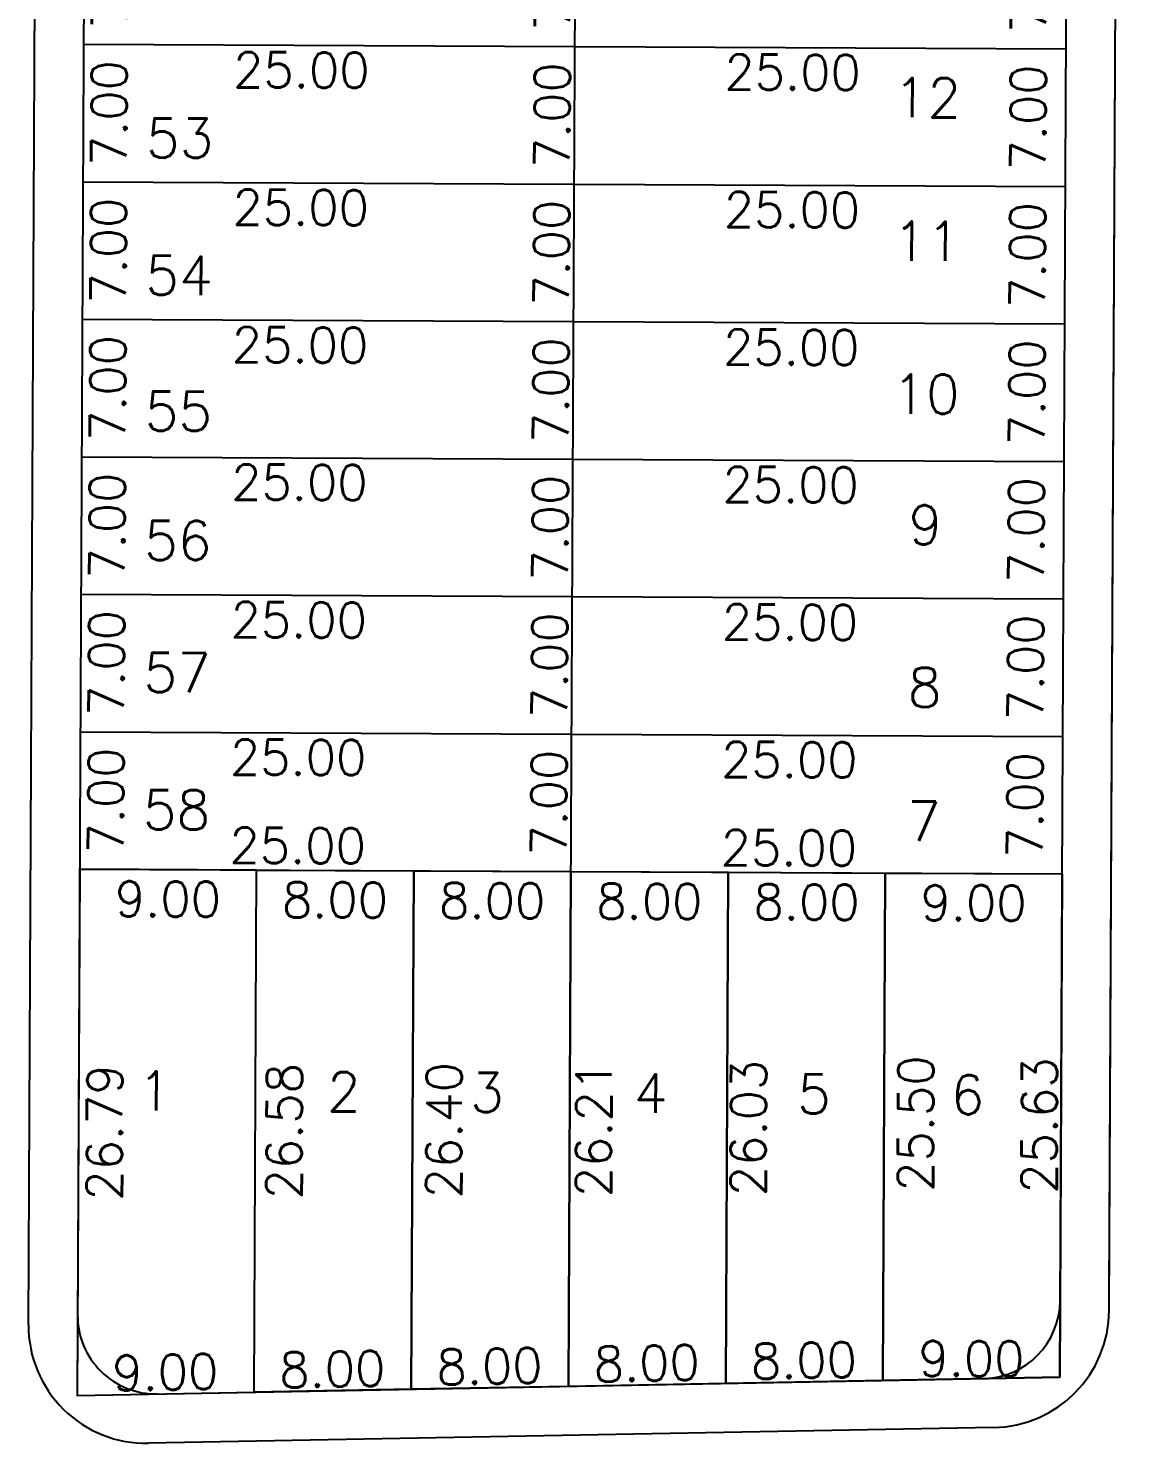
# Model space of a CAD drawing. Header units: millimetres. Extents: x -4430026 to 4783824, y 584 to 9593110.
# Drawn here: x 3050.2 to 3106, y 1707.1 to 1779.4 of the extents above; entities that cross this region are included whole.
import ezdxf
from ezdxf.enums import TextEntityAlignment as Align

# ---------------------------------------------------------------- set-up
doc = ezdxf.new("R2010")
doc.units = ezdxf.units.MM
for name, color, linetype in [('BOUNDARY LOTES', 2, 'Continuous'), ('BOUNDARY VERDES', 92, 'Continuous'), ('Calçada', 1, 'Continuous'), ('Cota', 8, 'Continuous'), ('COTAS', 8, 'Continuous'), ('curvas', 4, 'Continuous'), ('Lotes', 2, 'Continuous'), ('Numero de lotes', 5, 'Continuous'), ('QUADRA', 4, 'Continuous')]:
    doc.layers.add(name, color=color, linetype=linetype)
doc.styles.add('arcad1', font='romans.shx')
doc.styles.add('ROMANS', font='romans.shx')
doc.dimstyles.new('BOLA100', dxfattribs={"dimscale": 0, "dimtxt": 1.9, "dimasz": 0.18, "dimexe": 0.18, "dimexo": 0.063, "dimgap": 0, "dimtad": 1, "dimzin": 4, "dimdsep": 46, "dimtxsty": 'ROMANS', "dimcen": 0.09, "dimse1": 1, "dimse2": 1, "dimsd1": 1, "dimsd2": 1, "dimclrt": 256, "dimaunit": 1, "dimadec": 4, "dimazin": 0, "dimtfac": 1.2, "dimtix": 1, "dimtmove": 2, "dimatfit": 3, "dimfxl": 1, "dimtvp": 2, "dimtolj": 1, "dimtzin": 4, "dimarcsym": 0})
doc.dimstyles.get("Standard").update_dxf_attribs({"dimtxt": 0.18, "dimasz": 0.18, "dimexe": 0.18, "dimexo": 0.0625, "dimgap": 0.09, "dimtad": 0, "dimtih": 1, "dimtoh": 1, "dimdec": 4, "dimzin": 0, "dimdsep": 46, "dimtxsty": 'Standard', "dimcen": 0.09, "dimadec": 0, "dimazin": 0, "dimtfac": 1, "dimtdec": 4, "dimtofl": 0, "dimtmove": 0, "dimatfit": 3, "dimfxl": 1, "dimtolj": 1, "dimtzin": 0, "dimarcsym": 0})

# ---------------------------------------------------------------- blocks, each defined once
blk = doc.blocks.new('*D14373')
at = {"layer": 'DEFPOINTS', "color": 0, "linetype": 'ByBlock'}
for p in [(3604.912, 1990.48), (3526.384, 1988.213), (3530.475, 1981.234), (3075.494, 1975.213), (3524.484, 1587.125)]:
    blk.add_point(p, dxfattribs=at)
at = {"layer": 'COTAS', "linetype": 'ByBlock', "insert": (3531.365, 1983.353), "char_height": 1.9, "attachment_point": 5, "rotation": 45.6902, "style": 'ROMANS'}
blk.add_mtext('\\A1;91°55\'24"', dxfattribs=at)
blk = doc.blocks.new('*D13132')
at = {"layer": 'DEFPOINTS', "color": 0, "ltscale": 2.5}
for p in [(3093.713, 1710.919), (3102.713, 1710.877), (3102.7, 1708.069)]:
    blk.add_point(p, dxfattribs=at)
at = {"layer": 'COTAS', "color": 41, "ltscale": 2.5, "insert": (3098.217, 1711.69), "char_height": 1.8, "attachment_point": 5, "rotation": 359.72858, "style": 'ROMANS'}
blk.add_mtext('\\A1;9.00', dxfattribs=at)
blk = doc.blocks.new('*D8213')
at = {"layer": 'DEFPOINTS', "color": 0}
for p in [(3052.707, 1709.817), (3061.708, 1709.983), (3061.755, 1707.484)]:
    blk.add_point(p, dxfattribs=at)
at = {"layer": 'Cota', "color": 41, "insert": (3057.188, 1711), "char_height": 1.8, "attachment_point": 5, "rotation": 1.06117, "style": 'ROMANS'}
blk.add_mtext('\\A1;9.00', dxfattribs=at)
blk = doc.blocks.new('*D8214')
at = {"layer": 'DEFPOINTS', "color": 0}
for p in [(3061.708, 1709.983), (3069.709, 1710.132), (3069.755, 1707.632)]:
    blk.add_point(p, dxfattribs=at)
at = {"layer": 'Cota', "color": 41, "insert": (3065.688, 1711.157), "char_height": 1.8, "attachment_point": 5, "rotation": 1.06117, "style": 'ROMANS'}
blk.add_mtext('\\A1;8.00', dxfattribs=at)
blk = doc.blocks.new('*D8215')
at = {"layer": 'DEFPOINTS', "color": 0}
for p in [(3069.709, 1710.132), (3077.71, 1710.28), (3077.756, 1707.78)]:
    blk.add_point(p, dxfattribs=at)
at = {"layer": 'Cota', "color": 41, "insert": (3073.689, 1711.306), "char_height": 1.8, "attachment_point": 5, "rotation": 1.06117, "style": 'ROMANS'}
blk.add_mtext('\\A1;8.00', dxfattribs=at)
blk = doc.blocks.new('*D8216')
at = {"layer": 'DEFPOINTS', "color": 0}
for p in [(3077.71, 1710.28), (3085.711, 1710.428), (3085.757, 1707.928)]:
    blk.add_point(p, dxfattribs=at)
at = {"layer": 'Cota', "color": 41, "insert": (3081.69, 1711.454), "char_height": 1.8, "attachment_point": 5, "rotation": 1.06117, "style": 'ROMANS'}
blk.add_mtext('\\A1;8.00', dxfattribs=at)
blk = doc.blocks.new('*D8217')
at = {"layer": 'DEFPOINTS', "color": 0}
for p in [(3085.711, 1710.428), (3093.711, 1710.39), (3093.754, 1708.077)]:
    blk.add_point(p, dxfattribs=at)
at = {"layer": 'Cota', "color": 41, "insert": (3089.689, 1711.602), "char_height": 1.8, "attachment_point": 5, "rotation": 1.06117, "style": 'ROMANS'}
blk.add_mtext('\\A1;8.00', dxfattribs=at)
blk = doc.blocks.new('*D8371')
at = {"layer": 'DEFPOINTS', "color": 0}
for p in [(3052.834, 1736.61), (3057.76, 1736.587), (3052.707, 1709.817)]:
    blk.add_point(p, dxfattribs=at)
at = {"layer": 'Cota', "color": 41, "insert": (3054.097, 1723.207), "char_height": 1.8, "attachment_point": 5, "rotation": 89.72858, "style": 'ROMANS'}
blk.add_mtext('\\A1;26.79', dxfattribs=at)
blk = doc.blocks.new('*D8372')
at = {"layer": 'DEFPOINTS', "color": 0}
for p in [(3061.834, 1736.567), (3061.708, 1709.983), (3066.779, 1709.959)]:
    blk.add_point(p, dxfattribs=at)
at = {"layer": 'Cota', "color": 41, "insert": (3063.242, 1723.269), "char_height": 1.8, "attachment_point": 5, "rotation": 89.72858, "style": 'ROMANS'}
blk.add_mtext('\\A1;26.58', dxfattribs=at)
blk = doc.blocks.new('*D8373')
at = {"layer": 'DEFPOINTS', "color": 0}
for p in [(3069.834, 1736.53), (3075.034, 1736.505), (3069.709, 1710.132)]:
    blk.add_point(p, dxfattribs=at)
at = {"layer": 'Cota', "color": 41, "insert": (3071.371, 1723.323), "char_height": 1.8, "attachment_point": 5, "rotation": 89.72858, "style": 'ROMANS'}
blk.add_mtext('\\A1;26.40', dxfattribs=at)
blk = doc.blocks.new('*D8374')
at = {"layer": 'DEFPOINTS', "color": 0}
for p in [(3077.834, 1736.492), (3082.654, 1736.469), (3077.71, 1710.28)]:
    blk.add_point(p, dxfattribs=at)
at = {"layer": 'Cota', "color": 41, "insert": (3078.992, 1723.38), "char_height": 1.8, "attachment_point": 5, "rotation": 89.72858, "style": 'ROMANS'}
blk.add_mtext('\\A1;26.21', dxfattribs=at)
blk = doc.blocks.new('*D8375')
at = {"layer": 'DEFPOINTS', "color": 0}
for p in [(3085.834, 1736.454), (3090.529, 1736.432), (3085.711, 1710.428)]:
    blk.add_point(p, dxfattribs=at)
at = {"layer": 'Cota', "color": 41, "insert": (3086.867, 1723.436), "char_height": 1.8, "attachment_point": 5, "rotation": 89.72858, "style": 'ROMANS'}
blk.add_mtext('\\A1;26.03', dxfattribs=at)
blk = doc.blocks.new('*D8376')
at = {"layer": 'DEFPOINTS', "color": 0}
for p in [(3093.834, 1736.416), (3099.039, 1736.391), (3093.713, 1710.919)]:
    blk.add_point(p, dxfattribs=at)
at = {"layer": 'Cota', "color": 41, "insert": (3095.378, 1723.66), "char_height": 1.8, "attachment_point": 5, "rotation": 89.72858, "style": 'ROMANS'}
blk.add_mtext('\\A1;25.50', dxfattribs=at)
blk = doc.blocks.new('*D8377')
at = {"layer": 'DEFPOINTS', "color": 0}
for p in [(3102.834, 1736.373), (3105.334, 1736.361), (3102.712, 1710.743)]:
    blk.add_point(p, dxfattribs=at)
at = {"layer": 'Cota', "color": 41, "insert": (3101.673, 1723.563), "char_height": 1.8, "attachment_point": 5, "rotation": 89.72858, "style": 'ROMANS'}
blk.add_mtext('\\A1;25.63', dxfattribs=at)
blk = doc.blocks.new('*D8378')
at = {"layer": 'DEFPOINTS', "color": 0}
for p in [(3052.834, 1736.61), (3061.834, 1736.567), (3061.81, 1731.466)]:
    blk.add_point(p, dxfattribs=at)
at = {"layer": 'Cota', "color": 41, "insert": (3057.327, 1735.087), "char_height": 1.8, "attachment_point": 5, "rotation": 359.72858, "style": 'ROMANS'}
blk.add_mtext('\\A1;9.00', dxfattribs=at)
blk = doc.blocks.new('*D8379')
at = {"layer": 'DEFPOINTS', "color": 0}
for p in [(3061.834, 1736.567), (3069.834, 1736.53), (3069.81, 1731.428)]:
    blk.add_point(p, dxfattribs=at)
at = {"layer": 'Cota', "color": 41, "insert": (3065.827, 1735.047), "char_height": 1.8, "attachment_point": 5, "rotation": 359.72858, "style": 'ROMANS'}
blk.add_mtext('\\A1;8.00', dxfattribs=at)
blk = doc.blocks.new('*D8380')
at = {"layer": 'DEFPOINTS', "color": 0}
for p in [(3069.834, 1736.53), (3077.834, 1736.492), (3077.81, 1731.39)]:
    blk.add_point(p, dxfattribs=at)
at = {"layer": 'Cota', "color": 41, "insert": (3073.827, 1735.009), "char_height": 1.8, "attachment_point": 5, "rotation": 359.72858, "style": 'ROMANS'}
blk.add_mtext('\\A1;8.00', dxfattribs=at)
blk = doc.blocks.new('*D8381')
at = {"layer": 'DEFPOINTS', "color": 0}
for p in [(3077.834, 1736.492), (3085.834, 1736.454), (3085.81, 1731.352)]:
    blk.add_point(p, dxfattribs=at)
at = {"layer": 'Cota', "color": 41, "insert": (3081.827, 1734.971), "char_height": 1.8, "attachment_point": 5, "rotation": 359.72858, "style": 'ROMANS'}
blk.add_mtext('\\A1;8.00', dxfattribs=at)
blk = doc.blocks.new('*D8382')
at = {"layer": 'DEFPOINTS', "color": 0}
for p in [(3085.834, 1736.454), (3093.834, 1736.416), (3093.81, 1731.315)]:
    blk.add_point(p, dxfattribs=at)
at = {"layer": 'Cota', "color": 41, "insert": (3089.827, 1734.933), "char_height": 1.8, "attachment_point": 5, "rotation": 359.72858, "style": 'ROMANS'}
blk.add_mtext('\\A1;8.00', dxfattribs=at)
blk = doc.blocks.new('*D8383')
at = {"layer": 'DEFPOINTS', "color": 0}
for p in [(3093.834, 1736.416), (3102.834, 1736.373), (3102.81, 1731.272)]:
    blk.add_point(p, dxfattribs=at)
at = {"layer": 'Cota', "color": 41, "insert": (3098.327, 1734.893), "char_height": 1.8, "attachment_point": 5, "rotation": 359.72858, "style": 'ROMANS'}
blk.add_mtext('\\A1;9.00', dxfattribs=at)
blk = doc.blocks.new('*D8397')
at = {"layer": 'DEFPOINTS', "color": 0}
for p in [(3053.067, 1785.61), (3053.033, 1778.61), (3057.947, 1778.586)]:
    blk.add_point(p, dxfattribs=at)
at = {"layer": 'Cota', "color": 41, "insert": (3054.364, 1782.103), "char_height": 1.8, "attachment_point": 5, "rotation": 89.72858, "style": 'ROMANS'}
blk.add_mtext('\\A1;7.00', dxfattribs=at)
blk = doc.blocks.new('*D8398')
at = {"layer": 'DEFPOINTS', "color": 0}
for p in [(3053.033, 1778.61), (3053, 1771.61), (3057.914, 1771.586)]:
    blk.add_point(p, dxfattribs=at)
at = {"layer": 'Cota', "color": 41, "insert": (3054.331, 1775.103), "char_height": 1.8, "attachment_point": 5, "rotation": 89.72858, "style": 'ROMANS'}
blk.add_mtext('\\A1;7.00', dxfattribs=at)
blk = doc.blocks.new('*D8399')
at = {"layer": 'DEFPOINTS', "color": 0}
for p in [(3053, 1771.61), (3052.967, 1764.61), (3057.881, 1764.587)]:
    blk.add_point(p, dxfattribs=at)
at = {"layer": 'Cota', "color": 41, "insert": (3054.297, 1768.104), "char_height": 1.8, "attachment_point": 5, "rotation": 89.72858, "style": 'ROMANS'}
blk.add_mtext('\\A1;7.00', dxfattribs=at)
blk = doc.blocks.new('*D8400')
at = {"layer": 'DEFPOINTS', "color": 0}
for p in [(3052.967, 1764.61), (3052.934, 1757.61), (3057.848, 1757.587)]:
    blk.add_point(p, dxfattribs=at)
at = {"layer": 'Cota', "color": 41, "insert": (3054.264, 1761.104), "char_height": 1.8, "attachment_point": 5, "rotation": 89.72858, "style": 'ROMANS'}
blk.add_mtext('\\A1;7.00', dxfattribs=at)
blk = doc.blocks.new('*D8401')
at = {"layer": 'DEFPOINTS', "color": 0}
for p in [(3052.934, 1757.61), (3052.901, 1750.61), (3057.814, 1750.587)]:
    blk.add_point(p, dxfattribs=at)
at = {"layer": 'Cota', "color": 41, "insert": (3054.231, 1754.104), "char_height": 1.8, "attachment_point": 5, "rotation": 89.72858, "style": 'ROMANS'}
blk.add_mtext('\\A1;7.00', dxfattribs=at)
blk = doc.blocks.new('*D8402')
at = {"layer": 'DEFPOINTS', "color": 0}
for p in [(3052.901, 1750.61), (3052.868, 1743.61), (3057.781, 1743.587)]:
    blk.add_point(p, dxfattribs=at)
at = {"layer": 'Cota', "color": 41, "insert": (3054.198, 1747.104), "char_height": 1.8, "attachment_point": 5, "rotation": 89.72858, "style": 'ROMANS'}
blk.add_mtext('\\A1;7.00', dxfattribs=at)
blk = doc.blocks.new('*D8403')
at = {"layer": 'DEFPOINTS', "color": 0}
for p in [(3052.868, 1743.61), (3052.834, 1736.61), (3057.748, 1736.587)]:
    blk.add_point(p, dxfattribs=at)
at = {"layer": 'Cota', "color": 41, "insert": (3054.165, 1740.104), "char_height": 1.8, "attachment_point": 5, "rotation": 89.72858, "style": 'ROMANS'}
blk.add_mtext('\\A1;7.00', dxfattribs=at)
blk = doc.blocks.new('*D8404')
at = {"layer": 'DEFPOINTS', "color": 0}
for p in [(3077.867, 1743.492), (3080.33, 1743.48), (3077.834, 1736.492)]:
    blk.add_point(p, dxfattribs=at)
at = {"layer": 'Cota', "color": 41, "insert": (3076.713, 1739.997), "char_height": 1.8, "attachment_point": 5, "rotation": 89.72858, "style": 'ROMANS'}
blk.add_mtext('\\A1;7.00', dxfattribs=at)
blk = doc.blocks.new('*D8405')
at = {"layer": 'DEFPOINTS', "color": 0}
for p in [(3077.9, 1750.492), (3080.363, 1750.48), (3077.867, 1743.492)]:
    blk.add_point(p, dxfattribs=at)
at = {"layer": 'Cota', "color": 41, "insert": (3076.746, 1746.997), "char_height": 1.8, "attachment_point": 5, "rotation": 89.72858, "style": 'ROMANS'}
blk.add_mtext('\\A1;7.00', dxfattribs=at)
blk = doc.blocks.new('*D8406')
at = {"layer": 'DEFPOINTS', "color": 0}
for p in [(3077.934, 1757.491), (3080.396, 1757.48), (3077.9, 1750.492)]:
    blk.add_point(p, dxfattribs=at)
at = {"layer": 'Cota', "color": 41, "insert": (3076.78, 1753.997), "char_height": 1.8, "attachment_point": 5, "rotation": 89.72858, "style": 'ROMANS'}
blk.add_mtext('\\A1;7.00', dxfattribs=at)
blk = doc.blocks.new('*D8407')
at = {"layer": 'DEFPOINTS', "color": 0}
for p in [(3077.967, 1764.491), (3080.429, 1764.48), (3077.934, 1757.491)]:
    blk.add_point(p, dxfattribs=at)
at = {"layer": 'Cota', "color": 41, "insert": (3076.813, 1760.997), "char_height": 1.8, "attachment_point": 5, "rotation": 89.72858, "style": 'ROMANS'}
blk.add_mtext('\\A1;7.00', dxfattribs=at)
blk = doc.blocks.new('*D8408')
at = {"layer": 'DEFPOINTS', "color": 0}
for p in [(3078, 1771.491), (3080.462, 1771.48), (3077.967, 1764.491)]:
    blk.add_point(p, dxfattribs=at)
at = {"layer": 'Cota', "color": 41, "insert": (3076.846, 1767.997), "char_height": 1.8, "attachment_point": 5, "rotation": 89.72858, "style": 'ROMANS'}
blk.add_mtext('\\A1;7.00', dxfattribs=at)
blk = doc.blocks.new('*D8409')
at = {"layer": 'DEFPOINTS', "color": 0}
for p in [(3078.033, 1778.491), (3080.496, 1778.48), (3078, 1771.491)]:
    blk.add_point(p, dxfattribs=at)
at = {"layer": 'Cota', "color": 41, "insert": (3076.879, 1774.997), "char_height": 1.8, "attachment_point": 5, "rotation": 89.72858, "style": 'ROMANS'}
blk.add_mtext('\\A1;7.00', dxfattribs=at)
blk = doc.blocks.new('*D8410')
at = {"layer": 'DEFPOINTS', "color": 0}
for p in [(3078.066, 1785.491), (3080.529, 1785.479), (3078.033, 1778.491)]:
    blk.add_point(p, dxfattribs=at)
at = {"layer": 'Cota', "color": 41, "insert": (3076.912, 1781.997), "char_height": 1.8, "attachment_point": 5, "rotation": 89.72858, "style": 'ROMANS'}
blk.add_mtext('\\A1;7.00', dxfattribs=at)
blk = doc.blocks.new('*D8448')
at = {"layer": 'DEFPOINTS', "color": 0}
for p in [(3051.622, 1778.616), (3076.621, 1778.498), (3076.598, 1773.643)]:
    blk.add_point(p, dxfattribs=at)
at = {"layer": 'Cota', "color": 41, "insert": (3064.116, 1777.302), "char_height": 1.8, "attachment_point": 5, "rotation": 359.72858, "style": 'ROMANS'}
blk.add_mtext('\\A1;25.00', dxfattribs=at)
blk = doc.blocks.new('*D8449')
at = {"layer": 'DEFPOINTS', "color": 0}
for p in [(3076.621, 1778.498), (3101.621, 1778.379), (3101.598, 1773.525)]:
    blk.add_point(p, dxfattribs=at)
at = {"layer": 'Cota', "color": 41, "insert": (3089.115, 1777.184), "char_height": 1.8, "attachment_point": 5, "rotation": 359.72858, "style": 'ROMANS'}
blk.add_mtext('\\A1;25.00', dxfattribs=at)
blk = doc.blocks.new('*D8450')
at = {"layer": 'DEFPOINTS', "color": 0}
for p in [(3051.589, 1771.616), (3076.588, 1771.498), (3076.565, 1766.643)]:
    blk.add_point(p, dxfattribs=at)
at = {"layer": 'Cota', "color": 41, "insert": (3064.082, 1770.302), "char_height": 1.8, "attachment_point": 5, "rotation": 359.72858, "style": 'ROMANS'}
blk.add_mtext('\\A1;25.00', dxfattribs=at)
blk = doc.blocks.new('*D8451')
at = {"layer": 'DEFPOINTS', "color": 0}
for p in [(3076.588, 1771.498), (3101.588, 1771.38), (3101.565, 1766.525)]:
    blk.add_point(p, dxfattribs=at)
at = {"layer": 'Cota', "color": 41, "insert": (3089.082, 1770.184), "char_height": 1.8, "attachment_point": 5, "rotation": 359.72858, "style": 'ROMANS'}
blk.add_mtext('\\A1;25.00', dxfattribs=at)
blk = doc.blocks.new('*D8452')
at = {"layer": 'DEFPOINTS', "color": 0}
for p in [(3051.555, 1764.617), (3076.555, 1764.498), (3076.532, 1759.643)]:
    blk.add_point(p, dxfattribs=at)
at = {"layer": 'Cota', "color": 41, "insert": (3064.049, 1763.303), "char_height": 1.8, "attachment_point": 5, "rotation": 359.72858, "style": 'ROMANS'}
blk.add_mtext('\\A1;25.00', dxfattribs=at)
blk = doc.blocks.new('*D8453')
at = {"layer": 'DEFPOINTS', "color": 0}
for p in [(3076.555, 1764.498), (3101.555, 1764.38), (3101.532, 1759.525)]:
    blk.add_point(p, dxfattribs=at)
at = {"layer": 'Cota', "color": 41, "insert": (3089.049, 1763.184), "char_height": 1.8, "attachment_point": 5, "rotation": 359.72858, "style": 'ROMANS'}
blk.add_mtext('\\A1;25.00', dxfattribs=at)
blk = doc.blocks.new('*D8454')
at = {"layer": 'DEFPOINTS', "color": 0}
for p in [(3051.522, 1757.617), (3076.522, 1757.498), (3076.499, 1752.643)]:
    blk.add_point(p, dxfattribs=at)
at = {"layer": 'Cota', "color": 41, "insert": (3064.016, 1756.303), "char_height": 1.8, "attachment_point": 5, "rotation": 359.72858, "style": 'ROMANS'}
blk.add_mtext('\\A1;25.00', dxfattribs=at)
blk = doc.blocks.new('*D8455')
at = {"layer": 'DEFPOINTS', "color": 0}
for p in [(3076.522, 1757.498), (3101.522, 1757.38), (3101.499, 1752.525)]:
    blk.add_point(p, dxfattribs=at)
at = {"layer": 'Cota', "color": 41, "insert": (3089.016, 1756.184), "char_height": 1.8, "attachment_point": 5, "rotation": 359.72858, "style": 'ROMANS'}
blk.add_mtext('\\A1;25.00', dxfattribs=at)
blk = doc.blocks.new('*D8456')
at = {"layer": 'DEFPOINTS', "color": 0}
for p in [(3051.489, 1750.617), (3076.489, 1750.498), (3076.466, 1745.644)]:
    blk.add_point(p, dxfattribs=at)
at = {"layer": 'Cota', "color": 41, "insert": (3063.983, 1749.303), "char_height": 1.8, "attachment_point": 5, "rotation": 359.72858, "style": 'ROMANS'}
blk.add_mtext('\\A1;25.00', dxfattribs=at)
blk = doc.blocks.new('*D8457')
at = {"layer": 'DEFPOINTS', "color": 0}
for p in [(3076.489, 1750.498), (3101.489, 1750.38), (3101.466, 1745.525)]:
    blk.add_point(p, dxfattribs=at)
at = {"layer": 'Cota', "color": 41, "insert": (3088.983, 1749.184), "char_height": 1.8, "attachment_point": 5, "rotation": 359.72858, "style": 'ROMANS'}
blk.add_mtext('\\A1;25.00', dxfattribs=at)
blk = doc.blocks.new('*D8458')
at = {"layer": 'DEFPOINTS', "color": 0}
for p in [(3051.456, 1743.617), (3076.456, 1743.498), (3076.433, 1738.644)]:
    blk.add_point(p, dxfattribs=at)
at = {"layer": 'Cota', "color": 41, "insert": (3063.95, 1742.303), "char_height": 1.8, "attachment_point": 5, "rotation": 359.72858, "style": 'ROMANS'}
blk.add_mtext('\\A1;25.00', dxfattribs=at)
blk = doc.blocks.new('*D8459')
at = {"layer": 'DEFPOINTS', "color": 0}
for p in [(3076.456, 1743.498), (3101.455, 1743.38), (3101.432, 1738.525)]:
    blk.add_point(p, dxfattribs=at)
at = {"layer": 'Cota', "color": 41, "insert": (3088.95, 1742.184), "char_height": 1.8, "attachment_point": 5, "rotation": 359.72858, "style": 'ROMANS'}
blk.add_mtext('\\A1;25.00', dxfattribs=at)
blk = doc.blocks.new('*D8460')
at = {"layer": 'DEFPOINTS', "color": 0}
for p in [(3051.435, 1739.128), (3076.434, 1739.01), (3076.411, 1734.155)]:
    blk.add_point(p, dxfattribs=at)
at = {"layer": 'Cota', "color": 41, "insert": (3063.929, 1737.814), "char_height": 1.8, "attachment_point": 5, "rotation": 359.72858, "style": 'ROMANS'}
blk.add_mtext('\\A1;25.00', dxfattribs=at)
blk = doc.blocks.new('*D8461')
at = {"layer": 'DEFPOINTS', "color": 0}
for p in [(3076.434, 1739.01), (3101.434, 1738.891), (3101.411, 1734.036)]:
    blk.add_point(p, dxfattribs=at)
at = {"layer": 'Cota', "color": 41, "insert": (3088.928, 1737.696), "char_height": 1.8, "attachment_point": 5, "rotation": 359.72858, "style": 'ROMANS'}
blk.add_mtext('\\A1;25.00', dxfattribs=at)
blk = doc.blocks.new('*D8462')
at = {"layer": 'DEFPOINTS', "color": 0}
for p in [(3101.509, 1743.38), (3104.555, 1743.365), (3101.475, 1736.38)]:
    blk.add_point(p, dxfattribs=at)
at = {"layer": 'Cota', "color": 41, "insert": (3100.939, 1739.882), "char_height": 1.8, "attachment_point": 5, "rotation": 89.72858, "style": 'ROMANS'}
blk.add_mtext('\\A1;7.00', dxfattribs=at)
blk = doc.blocks.new('*D8463')
at = {"layer": 'DEFPOINTS', "color": 0}
for p in [(3102.9, 1750.373), (3104.588, 1750.365), (3101.509, 1743.38)]:
    blk.add_point(p, dxfattribs=at)
at = {"layer": 'Cota', "color": 41, "insert": (3100.972, 1746.882), "char_height": 1.8, "attachment_point": 5, "rotation": 89.72858, "style": 'ROMANS'}
blk.add_mtext('\\A1;7.00', dxfattribs=at)
blk = doc.blocks.new('*D8464')
at = {"layer": 'DEFPOINTS', "color": 0}
for p in [(3102.933, 1757.373), (3104.621, 1757.365), (3102.9, 1750.373)]:
    blk.add_point(p, dxfattribs=at)
at = {"layer": 'Cota', "color": 41, "insert": (3101.005, 1753.882), "char_height": 1.8, "attachment_point": 5, "rotation": 89.72858, "style": 'ROMANS'}
blk.add_mtext('\\A1;7.00', dxfattribs=at)
blk = doc.blocks.new('*D8465')
at = {"layer": 'DEFPOINTS', "color": 0}
for p in [(3102.967, 1764.373), (3104.655, 1764.365), (3102.933, 1757.373)]:
    blk.add_point(p, dxfattribs=at)
at = {"layer": 'Cota', "color": 41, "insert": (3101.038, 1760.882), "char_height": 1.8, "attachment_point": 5, "rotation": 89.72858, "style": 'ROMANS'}
blk.add_mtext('\\A1;7.00', dxfattribs=at)
blk = doc.blocks.new('*D8466')
at = {"layer": 'DEFPOINTS', "color": 0}
for p in [(3103, 1771.373), (3104.688, 1771.365), (3102.967, 1764.373)]:
    blk.add_point(p, dxfattribs=at)
at = {"layer": 'Cota', "color": 41, "insert": (3101.071, 1767.882), "char_height": 1.8, "attachment_point": 5, "rotation": 89.72858, "style": 'ROMANS'}
blk.add_mtext('\\A1;7.00', dxfattribs=at)
blk = doc.blocks.new('*D8467')
at = {"layer": 'DEFPOINTS', "color": 0}
for p in [(3101.621, 1778.379), (3104.721, 1778.365), (3103, 1771.373)]:
    blk.add_point(p, dxfattribs=at)
at = {"layer": 'Cota', "color": 41, "insert": (3101.104, 1774.882), "char_height": 1.8, "attachment_point": 5, "rotation": 89.72858, "style": 'ROMANS'}
blk.add_mtext('\\A1;7.00', dxfattribs=at)
blk = doc.blocks.new('*D8468')
at = {"layer": 'DEFPOINTS', "color": 0}
for p in [(3103.066, 1785.373), (3104.754, 1785.365), (3101.621, 1778.379)]:
    blk.add_point(p, dxfattribs=at)
at = {"layer": 'Cota', "color": 41, "insert": (3101.138, 1781.882), "char_height": 1.8, "attachment_point": 5, "rotation": 89.72858, "style": 'ROMANS'}
blk.add_mtext('\\A1;7.00', dxfattribs=at)

msp = doc.modelspace()

# ---------------------------------------------------------------- hatches: boundary and pattern name
at = {"layer": 'BOUNDARY VERDES'}
h = msp.add_hatch(dxfattribs=at)
h.set_pattern_fill('GRASS', color=256, scale=3, angle=-0.27142, style=0)
h.set_pattern_definition([(89.7286, (3078.913, 1593.6197), (-2.1112475, 2.1313455), [0.5625, -3.68014]), (44.7286, (3078.913, 1593.6197), (-2.111248, 2.131346), [0.5625, -2.4375]), (134.7286, (3078.913, 1593.6197), (-2.131346, -2.111248), [0.5625, -2.4375])])
edge = h.paths.add_edge_path()
edge.add_line((3248.03, 1759.928), (3165.143, 1785.42))
edge.add_line((3165.143, 1785.42), (3159.727, 1817.911))
edge.add_line((3159.727, 1817.911), (3154.269, 1827.011))
edge.add_line((3154.269, 1827.011), (3130.852, 1862.88))
edge.add_line((3130.852, 1862.88), (3120.092, 1931.537))
edge.add_line((3120.092, 1931.537), (3103.391, 1958.759))
edge.add_line((3103.391, 1958.759), (3100.916, 1975.948))
edge.add_line((3100.916, 1975.948), (3080.721, 1975.364))
edge.add_line((3080.721, 1975.364), (3083.218, 1966.143))
edge.add_line((3083.218, 1966.143), (3084.648, 1962.276))
edge.add_line((3084.648, 1962.276), (3088.089, 1953.95))
edge.add_line((3088.089, 1953.95), (3094.136, 1939.652))
edge.add_line((3094.136, 1939.652), (3101.624, 1921.155))
edge.add_line((3101.624, 1921.155), (3108.945, 1901.056))
edge.add_line((3108.945, 1901.056), (3114.853, 1881.755))
edge.add_arc((3099.998, 1876.673), 15.7, -0.27142, 18.88315, ccw=False)
edge.add_line((3115.698, 1876.599), (3115.511, 1837.043))
edge.add_line((3115.511, 1837.043), (3226.032, 1710.203))
edge.add_line((3226.032, 1710.203), (3243.994, 1684.136))
edge.add_line((3243.994, 1684.136), (3289.81, 1592.621))
edge.add_line((3289.81, 1592.621), (3465.935, 1591.789))
edge.add_line((3465.935, 1591.789), (3402.048, 1629.417))
edge.add_line((3402.048, 1629.417), (3386.235, 1653.698))
edge.add_line((3386.235, 1653.698), (3301.389, 1732.111))
edge.add_line((3301.389, 1732.111), (3267.502, 1743.277))
edge.add_line((3267.502, 1743.277), (3248.03, 1759.928))

# ---------------------------------------------------------------- linework, layer by layer
at = {"layer": 'BOUNDARY LOTES', "elevation": 2.439}
for points in [[(3052.834, 1736.61), (3052.707, 1709.817), (3061.708, 1709.983), (3061.834, 1736.567), (3052.834, 1736.61)], [(3052.834, 1736.61), (3052.707, 1709.817), (3061.708, 1709.983), (3061.834, 1736.567), (3052.834, 1736.61)], [(3061.834, 1736.567), (3069.834, 1736.53), (3069.709, 1710.132), (3061.708, 1709.983), (3061.834, 1736.567)], [(3061.834, 1736.567), (3069.834, 1736.53), (3069.709, 1710.132), (3061.708, 1709.983), (3061.834, 1736.567)], [(3069.709, 1710.132), (3069.834, 1736.53), (3077.834, 1736.492), (3077.71, 1710.28), (3069.709, 1710.132)], [(3069.709, 1710.132), (3069.834, 1736.53), (3077.834, 1736.492), (3077.71, 1710.28), (3069.709, 1710.132)], [(3077.71, 1710.28), (3077.834, 1736.492), (3085.834, 1736.454), (3085.711, 1710.428), (3077.71, 1710.28)], [(3077.71, 1710.28), (3077.834, 1736.492), (3085.834, 1736.454), (3085.711, 1710.428), (3077.71, 1710.28)], [(3085.711, 1710.428), (3085.834, 1736.454), (3093.834, 1736.416), (3093.712, 1710.576), (3085.711, 1710.428)], [(3085.711, 1710.428), (3085.834, 1736.454), (3093.834, 1736.416), (3093.712, 1710.576), (3085.711, 1710.428)], [(3093.712, 1710.576), (3093.834, 1736.416), (3102.834, 1736.373), (3102.712, 1710.743), (3093.712, 1710.576)], [(3093.712, 1710.576), (3093.834, 1736.416), (3102.834, 1736.373), (3102.712, 1710.743), (3093.712, 1710.576)]]:
    msp.add_lwpolyline(points, dxfattribs=at)
at = {"layer": 'Calçada'}
for p, q in [((3050.224, 1713.411, 2.439), (3051.379, 1957.02, 2.439)), ((3105.232, 1714.951, 2.439), (3105.998, 1876.645, 2.439)), ((3105.229, 1714.151, 2.439), (3105.741, 1822.271, 2.439)), ((3099.34, 1708.18, 2.439), (3056.336, 1707.383, 2.439))]:
    msp.add_line(p, q, dxfattribs=at)
for centre, start, end in [((3099.229, 1714.179, 2.439), 271.06117, 359.72858), ((3056.224, 1713.382, 2.439), 179.72858, 271.06117)]:
    msp.add_arc(centre, 6, start, end, dxfattribs=at)
at = {"layer": 'curvas'}
for centre, start, end in [((3098.731, 1714.67, 2.439), 271.06117, 359.72858), ((3056.727, 1713.892, 2.439), 179.72858, 271.06117)]:
    msp.add_arc(centre, 4, start, end, dxfattribs=at)
at = {"layer": 'Lotes'}
for p, q in [((3077.71, 1710.28, 2.439), (3078.564, 1890.49, 2.439)), ((3053.033, 1778.61, 2.439), (3103.033, 1778.373, 2.439)), ((3053, 1771.61, 2.439), (3103, 1771.373, 2.439)), ((3052.967, 1764.61, 2.439), (3102.967, 1764.373, 2.439)), ((3052.934, 1757.61, 2.439), (3102.933, 1757.373, 2.439)), ((3052.901, 1750.61, 2.439), (3102.9, 1750.373, 2.439)), ((3052.868, 1743.61, 2.439), (3102.867, 1743.373, 2.439)), ((3052.834, 1736.61, 2.439), (3102.834, 1736.373, 2.439)), ((3061.708, 1709.983, 2.439), (3061.834, 1736.567, 2.439)), ((3069.709, 1710.132, 2.439), (3069.834, 1736.53, 2.439)), ((3085.711, 1710.428, 2.439), (3085.834, 1736.454, 2.439)), ((3093.712, 1710.576, 2.439), (3093.834, 1736.416, 2.439))]:
    msp.add_line(p, q, dxfattribs=at)
at = {"layer": 'QUADRA'}
msp.add_line((3052.707, 1709.817, 2.439), (3052.707, 1709.817, 2.439), dxfattribs=at)
at = {"layer": 'QUADRA', "elevation": 2.439}
msp.add_lwpolyline([(3103.323, 1877.743), (3097.372, 1897.18), (3090.235, 1916.778), (3082.863, 1934.986), (3076.833, 1949.244), (3072.075, 1960.755), (3053.895, 1960.429), (3052.707, 1709.817), (3102.712, 1710.743), (3103.498, 1876.553)], dxfattribs=at)

# ---------------------------------------------------------------- texts
at = {"layer": 'Numero de lotes', "style": 'arcad1'}
for s, p in [('12', (3095.978, 1775.889, 2.439)), ('53', (3057.925, 1773.832, 2.439)), ('11', (3095.943, 1768.587, 2.439)), ('54', (3057.891, 1766.845, 2.439)), ('10', (3095.906, 1760.799, 2.439)), ('55', (3057.859, 1759.929, 2.439)), ('9', (3095.875, 1754.146, 2.439)), ('56', (3057.828, 1753.347, 2.439)), ('57', (3057.796, 1746.62, 2.439)), ('8', (3095.836, 1745.869, 2.439)), ('58', (3057.763, 1739.633, 2.439)), ('7', (3095.803, 1739.054, 2.439)), ('1', (3056.651, 1725.325, 2.439)), ('2', (3066.277, 1725.279, 2.439)), ('3', (3073.562, 1725.245, 2.439)), ('4', (3081.888, 1725.205, 2.439)), ('5', (3090.212, 1725.166, 2.439)), ('6', (3098.017, 1725.129, 2.439))]:
    msp.add_text(s, height=2, rotation=359.72858, dxfattribs=at).set_placement(p, align=Align.MIDDLE_CENTER)

# ---------------------------------------------------------------- dimensions: what is measured, and where the dimension line sits
at = {"layer": 'Cota'}
for base, p1, p2, angle, picture, middle in [((3057.947, 1778.586, 2.439), (3053.067, 1785.61, 2.439), (3053.033, 1778.61, 2.439), 89.72858, '*D8397', (3054.364, 1782.103, 2.439)), ((3080.529, 1785.479, 2.439), (3078.033, 1778.491, 2.439), (3078.066, 1785.491, 2.439), 269.72858, '*D8410', (3076.912, 1781.997, 2.439)), ((3104.754, 1785.365, 2.439), (3101.621, 1778.379, 2.439), (3103.066, 1785.373, 2.439), 269.72858, '*D8468', (3101.138, 1781.882, 2.439)), ((3057.914, 1771.586, 2.439), (3053.033, 1778.61, 2.439), (3053, 1771.61, 2.439), 89.72858, '*D8398', (3054.331, 1775.103, 2.439)), ((3080.496, 1778.48, 2.439), (3078, 1771.491, 2.439), (3078.033, 1778.491, 2.439), 269.72858, '*D8409', (3076.879, 1774.997, 2.439)), ((3101.598, 1773.525, 2.439), (3076.621, 1778.498, 2.439), (3101.621, 1778.379, 2.439), 179.72858, '*D8449', (3089.115, 1777.184, 2.439)), ((3104.721, 1778.365, 2.439), (3103, 1771.373, 2.439), (3101.621, 1778.379, 2.439), 269.72858, '*D8467', (3101.104, 1774.882, 2.439)), ((3057.881, 1764.587, 2.439), (3053, 1771.61, 2.439), (3052.967, 1764.61, 2.439), 89.72858, '*D8399', (3054.297, 1768.104, 2.439)), ((3080.462, 1771.48, 2.439), (3077.967, 1764.491, 2.439), (3078, 1771.491, 2.439), 269.72858, '*D8408', (3076.846, 1767.997, 2.439)), ((3101.565, 1766.525, 2.439), (3076.588, 1771.498, 2.439), (3101.588, 1771.38, 2.439), 179.72858, '*D8451', (3089.082, 1770.184, 2.439)), ((3104.688, 1771.365, 2.439), (3102.967, 1764.373, 2.439), (3103, 1771.373, 2.439), 269.72858, '*D8466', (3101.071, 1767.882, 2.439)), ((3057.848, 1757.587, 2.439), (3052.967, 1764.61, 2.439), (3052.934, 1757.61, 2.439), 89.72858, '*D8400', (3054.264, 1761.104, 2.439)), ((3080.429, 1764.48, 2.439), (3077.934, 1757.491, 2.439), (3077.967, 1764.491, 2.439), 269.72858, '*D8407', (3076.813, 1760.997, 2.439)), ((3101.532, 1759.525, 2.439), (3076.555, 1764.498, 2.439), (3101.555, 1764.38, 2.439), 179.72858, '*D8453', (3089.049, 1763.184, 2.439)), ((3104.655, 1764.365, 2.439), (3102.933, 1757.373, 2.439), (3102.967, 1764.373, 2.439), 269.72858, '*D8465', (3101.038, 1760.882, 2.439)), ((3057.814, 1750.587, 2.439), (3052.934, 1757.61, 2.439), (3052.901, 1750.61, 2.439), 89.72858, '*D8401', (3054.231, 1754.104, 2.439)), ((3080.396, 1757.48, 2.439), (3077.9, 1750.492, 2.439), (3077.934, 1757.491, 2.439), 269.72858, '*D8406', (3076.78, 1753.997, 2.439)), ((3101.499, 1752.525, 2.439), (3076.522, 1757.498, 2.439), (3101.522, 1757.38, 2.439), 179.72858, '*D8455', (3089.016, 1756.184, 2.439)), ((3104.621, 1757.365, 2.439), (3102.9, 1750.373, 2.439), (3102.933, 1757.373, 2.439), 269.72858, '*D8464', (3101.005, 1753.882, 2.439)), ((3057.781, 1743.587, 2.439), (3052.901, 1750.61, 2.439), (3052.868, 1743.61, 2.439), 89.72858, '*D8402', (3054.198, 1747.104, 2.439)), ((3080.363, 1750.48, 2.439), (3077.867, 1743.492, 2.439), (3077.9, 1750.492, 2.439), 269.72858, '*D8405', (3076.746, 1746.997, 2.439)), ((3101.466, 1745.525, 2.439), (3076.489, 1750.498, 2.439), (3101.489, 1750.38, 2.439), 179.72858, '*D8457', (3088.983, 1749.184, 2.439)), ((3104.588, 1750.365, 2.439), (3101.509, 1743.38, 2.439), (3102.9, 1750.373, 2.439), 269.72858, '*D8463', (3100.972, 1746.882, 2.439)), ((3057.748, 1736.587, 2.439), (3052.868, 1743.61, 2.439), (3052.834, 1736.61, 2.439), 89.72858, '*D8403', (3054.165, 1740.104, 2.439)), ((3101.432, 1738.525, 2.439), (3076.456, 1743.498, 2.439), (3101.455, 1743.38, 2.439), 179.72858, '*D8459', (3088.95, 1742.184, 2.439)), ((3101.411, 1734.036, 2.439), (3076.434, 1739.01, 2.439), (3101.434, 1738.891, 2.439), 179.72858, '*D8461', (3088.928, 1737.696, 2.439)), ((3069.81, 1731.428, 2.439), (3061.834, 1736.567, 2.439), (3069.834, 1736.53, 2.439), 179.72858, '*D8379', (3065.827, 1735.047, 2.439)), ((3077.81, 1731.39, 2.439), (3069.834, 1736.53, 2.439), (3077.834, 1736.492, 2.439), 179.72858, '*D8380', (3073.827, 1735.009, 2.439)), ((3085.81, 1731.352, 2.439), (3077.834, 1736.492, 2.439), (3085.834, 1736.454, 2.439), 179.72858, '*D8381', (3081.827, 1734.971, 2.439)), ((3093.81, 1731.315, 2.439), (3085.834, 1736.454, 2.439), (3093.834, 1736.416, 2.439), 179.72858, '*D8382', (3089.827, 1734.933, 2.439)), ((3102.81, 1731.272, 2.439), (3093.834, 1736.416, 2.439), (3102.834, 1736.373, 2.439), 179.72858, '*D8383', (3098.327, 1734.893, 2.439)), ((3085.757, 1707.928, 2.439), (3077.71, 1710.28, 2.439), (3085.711, 1710.428, 2.439), 181.06117, '*D8216', (3081.69, 1711.454, 2.439)), ((3093.754, 1708.077, 2.439), (3085.711, 1710.428, 2.439), (3093.711, 1710.39, 2.439), 181.06117, '*D8217', (3089.689, 1711.602, 2.439)), ((3069.755, 1707.632, 2.439), (3061.708, 1709.983, 2.439), (3069.709, 1710.132, 2.439), 181.06117, '*D8214', (3065.688, 1711.157, 2.439)), ((3077.756, 1707.78, 2.439), (3069.709, 1710.132, 2.439), (3077.71, 1710.28, 2.439), 181.06117, '*D8215', (3073.689, 1711.306, 2.439))]:
    dim = msp.add_linear_dim(base=base, p1=p1, p2=p2, angle=angle, dimstyle='Standard', override={"dimtxt": 1.8, "dimexo": 0.063, "dimgap": 0, "dimtih": 0, "dimtoh": 0, "dimdec": 2, "dimzin": 4, "dimtxsty": 'ROMANS', "dimse1": 1, "dimse2": 1, "dimsd1": 1, "dimsd2": 1, "dimclrt": 41, "dimtfac": 1.2, "dimtdec": 2, "dimtix": 1, "dimtofl": 1, "dimtmove": 2, "dimfxl": 0.18, "dimfxlon": 1, "dimtvp": 2, "dimtzin": 4}, dxfattribs=at)
    dim.commit()
    dim.dimension.update_dxf_attribs({"geometry": picture, "text_midpoint": middle})
for p1, p2, distance, picture, middle in [((3051.622, 1778.616, 2.439), (3076.621, 1778.498, 2.439), -4.855, '*D8448', (3064.116, 1777.302, 2.439)), ((3051.589, 1771.616, 2.439), (3076.588, 1771.498, 2.439), -4.855, '*D8450', (3064.082, 1770.302, 2.439)), ((3051.555, 1764.617, 2.439), (3076.555, 1764.498, 2.439), -4.855, '*D8452', (3064.049, 1763.303, 2.439)), ((3051.522, 1757.617, 2.439), (3076.522, 1757.498, 2.439), -4.855, '*D8454', (3064.016, 1756.303, 2.439)), ((3051.489, 1750.617, 2.439), (3076.489, 1750.498, 2.439), -4.855, '*D8456', (3063.983, 1749.303, 2.439)), ((3051.456, 1743.617, 2.439), (3076.456, 1743.498, 2.439), -4.855, '*D8458', (3063.95, 1742.303, 2.439)), ((3077.834, 1736.492, 2.439), (3077.867, 1743.492, 2.439), -2.463, '*D8404', (3076.713, 1739.997, 2.439)), ((3101.475, 1736.38, 2.439), (3101.509, 1743.38, 2.439), -3.047, '*D8462', (3100.939, 1739.882, 2.439)), ((3051.435, 1739.128, 2.439), (3076.434, 1739.01, 2.439), -4.855, '*D8460', (3063.929, 1737.814, 2.439)), ((3052.707, 1709.817, 2.439), (3052.834, 1736.61, 2.439), -4.926, '*D8371', (3054.097, 1723.207, 2.439)), ((3052.834, 1736.61, 2.439), (3061.834, 1736.567, 2.439), -5.101, '*D8378', (3057.327, 1735.087, 2.439)), ((3061.834, 1736.567, 2.439), (3061.708, 1709.983, 2.439), 5.071, '*D8372', (3063.242, 1723.269, 2.439)), ((3069.709, 1710.132, 2.439), (3069.834, 1736.53, 2.439), -5.2, '*D8373', (3071.371, 1723.323, 2.439)), ((3077.71, 1710.28, 2.439), (3077.834, 1736.492, 2.439), -4.82, '*D8374', (3078.992, 1723.38, 2.439)), ((3085.711, 1710.428, 2.439), (3085.834, 1736.454, 2.439), -4.695, '*D8375', (3086.867, 1723.436, 2.439)), ((3093.713, 1710.919, 2.439), (3093.834, 1736.416, 2.439), -5.205, '*D8376', (3095.378, 1723.66, 2.439)), ((3102.712, 1710.743, 2.439), (3102.834, 1736.373, 2.439), -2.5, '*D8377', (3101.673, 1723.563, 2.439)), ((3052.707, 1709.817, 2.439), (3061.708, 1709.983, 2.439), -2.5, '*D8213', (3057.188, 1711, 2.439))]:
    dim = msp.add_aligned_dim(p1=p1, p2=p2, distance=distance, dimstyle='Standard', override={"dimtxt": 1.8, "dimexo": 0.063, "dimgap": 0, "dimtih": 0, "dimtoh": 0, "dimdec": 2, "dimzin": 4, "dimtxsty": 'ROMANS', "dimse1": 1, "dimse2": 1, "dimsd1": 1, "dimsd2": 1, "dimclrt": 41, "dimtfac": 1.2, "dimtdec": 2, "dimtix": 1, "dimtofl": 1, "dimtmove": 2, "dimfxl": 0.18, "dimfxlon": 1, "dimtvp": 2, "dimtzin": 4}, dxfattribs=at)
    dim.commit()
    dim.dimension.update_dxf_attribs({"geometry": picture, "text_midpoint": middle})
at = {"layer": 'COTAS', "linetype": 'ByBlock'}
dim = msp.add_angular_dim_2l(base=(3530.475, 1981.234), line1=((3524.484, 1587.125, 2.439), (3526.384, 1988.213, 2.439)), line2=((3604.912, 1990.48, 2.439), (3075.494, 1975.213, 2.439)), dimstyle='BOLA100', override={"dimscale": 1, "dimdec": 0, "dimazin": 1}, dxfattribs=at)
dim.commit()
dim.dimension.update_dxf_attribs({"geometry": '*D14373', "text_midpoint": (3531.365, 1983.353, 2.439)})
at = {"layer": 'COTAS', "ltscale": 2.5}
dim = msp.add_aligned_dim(p1=(3093.713, 1710.919, 2.439), p2=(3102.713, 1710.877, 2.439), distance=-2.808, dimstyle='Standard', override={"dimtxt": 1.8, "dimexo": 0.063, "dimgap": 0, "dimtih": 0, "dimtoh": 0, "dimdec": 2, "dimzin": 4, "dimtxsty": 'ROMANS', "dimse1": 1, "dimse2": 1, "dimsd1": 1, "dimsd2": 1, "dimclrt": 41, "dimtfac": 1.2, "dimtdec": 2, "dimtix": 1, "dimtofl": 1, "dimtmove": 2, "dimfxl": 0.18, "dimfxlon": 1, "dimtvp": 2, "dimtzin": 4}, dxfattribs=at)
dim.commit()
dim.dimension.update_dxf_attribs({"geometry": '*D13132', "text_midpoint": (3098.217, 1711.69, 2.439)})

doc.saveas('drawing.dxf')
